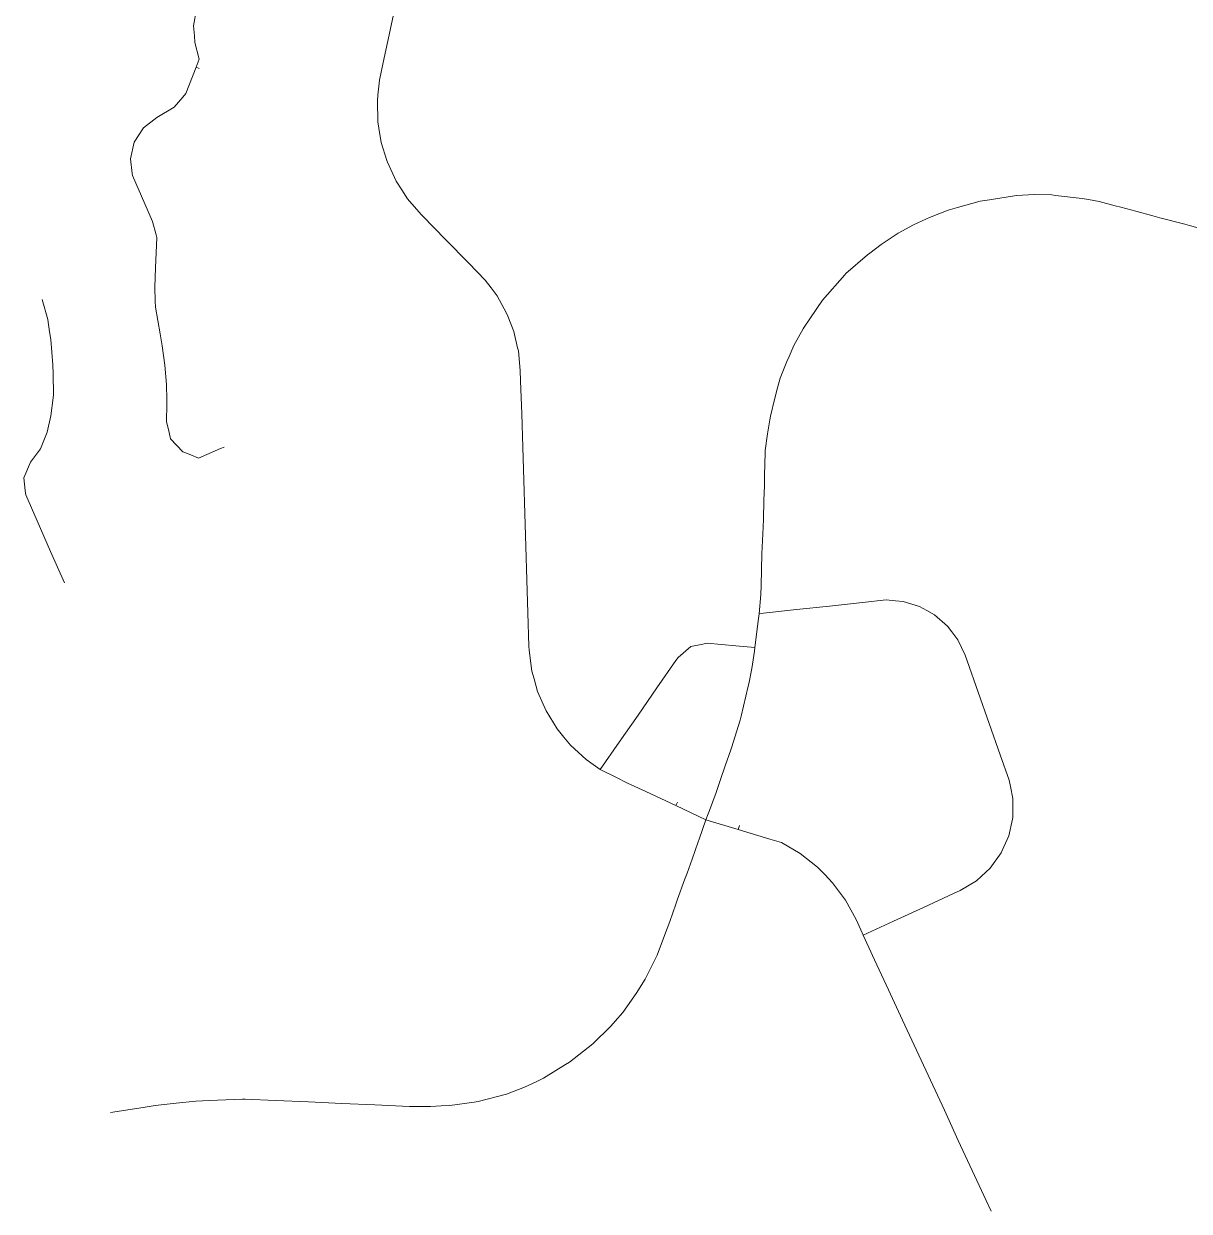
# Model space of a CAD drawing. Header units: inches. Extents: x 227942 to 231487, y 631728 to 634629.
# Drawn here: x 229893 to 230595, y 631728 to 632444 of the extents above; entities that cross this region are included whole.
import ezdxf

# ---------------------------------------------------------------- set-up
doc = ezdxf.new("R2010")
doc.units = ezdxf.units.IN
doc.header["$MEASUREMENT"] = 0

msp = doc.modelspace()

# ---------------------------------------------------------------- linework, layer by layer
at = {"color": 23, "lineweight": 0}
for points in [[(229998.61, 632455.76), (229996.99, 632452.48), (229995.12, 632442.51), (229995.67, 632436.4)], [(229995.67, 632436.4), (229995.12, 632442.51), (229996.99, 632452.48), (229998.61, 632455.76)], [(230113.73, 632439.94), (230116.9, 632454.96)], [(230116.9, 632454.96), (230113.73, 632439.94)], [(230109.6, 632420.37), (230113.73, 632439.94)], [(230113.73, 632439.94), (230109.6, 632420.37)], [(229995.67, 632436.4), (229996.03, 632432.4), (229998.66, 632422.37), (229996.75, 632417.52)], [(229995.67, 632436.4), (229995.67, 632436.4)], [(229995.67, 632436.4), (229995.67, 632436.4)], [(229996.75, 632417.52), (229998.66, 632422.37), (229996.03, 632432.4), (229995.67, 632436.4)], [(229995.67, 632436.4), (229995.67, 632436.4)], [(229995.67, 632436.4), (229995.67, 632436.4)], [(229996.75, 632417.52), (229990.57, 632401.82), (229988.67, 632399.56)], [(229988.67, 632399.56), (229990.57, 632401.82), (229996.75, 632417.52)], [(229996.75, 632417.52), (229998.54, 632416.82)], [(229996.75, 632417.52), (229998.54, 632416.82)], [(229998.54, 632416.82), (229996.75, 632417.52)], [(229998.54, 632416.82), (229996.75, 632417.52)], [(230106.37, 632400.66), (230107.36, 632409.73), (230109.6, 632420.37)], [(230109.6, 632420.37), (230107.36, 632409.73), (230106.37, 632400.66)], [(229988.67, 632399.56), (229983.55, 632393.49), (229973.01, 632387.22)], [(229973.01, 632387.22), (229983.55, 632393.49), (229988.67, 632399.56)], [(230106.98, 632380.76), (230106.34, 632384.66), (230105.99, 632397.23), (230106.37, 632400.66)], [(230106.37, 632400.66), (230105.99, 632397.23), (230106.34, 632384.66), (230106.98, 632380.76)], [(229973.01, 632387.22), (229964.94, 632380.96), (229959.43, 632372.35)], [(229959.43, 632372.35), (229964.94, 632380.96), (229973.01, 632387.22)], [(230111.75, 632361.4), (230108.39, 632372.25), (230106.98, 632380.76)], [(230106.98, 632380.76), (230108.39, 632372.25), (230111.75, 632361.4)], [(229959.43, 632372.35), (229957.14, 632362.39), (229958.17, 632353.56)], [(229958.17, 632353.56), (229957.14, 632362.39), (229959.43, 632372.35)], [(230111.75, 632361.4), (230111.75, 632361.4)], [(230120.79, 632343.64), (230117.43, 632348.84), (230112.11, 632360.24), (230111.75, 632361.4)], [(230111.75, 632361.4), (230111.75, 632361.4)], [(230111.75, 632361.4), (230112.11, 632360.24), (230117.43, 632348.84), (230120.79, 632343.64)], [(229958.17, 632353.56), (229958.32, 632352.23), (229965.83, 632335.17)], [(229965.83, 632335.17), (229958.32, 632352.23), (229958.17, 632353.56)], [(230120.79, 632343.64), (230120.79, 632343.64)], [(230133.16, 632328), (230132.44, 632328.74), (230124.25, 632338.28), (230120.79, 632343.64)], [(230120.79, 632343.64), (230120.79, 632343.64)], [(230120.79, 632343.64), (230124.25, 632338.28), (230132.44, 632328.74), (230133.16, 632328)], [(230455.72, 632333.03), (230469.44, 632336.79), (230475.12, 632337.7)], [(230475.12, 632337.7), (230469.44, 632336.79), (230455.72, 632333.03)], [(230475.12, 632337.7), (230491.38, 632340.32), (230494.9, 632340.5)], [(230494.9, 632340.5), (230491.38, 632340.32), (230475.12, 632337.7)], [(230494.9, 632340.5), (230502.21, 632340.87), (230512.58, 632340.59), (230514.87, 632340.33)], [(230514.87, 632340.33), (230512.58, 632340.59), (230502.21, 632340.87), (230494.9, 632340.5)], [(230514.87, 632340.33), (230530.8, 632338.51), (230534.7, 632337.78)], [(230534.7, 632337.78), (230530.8, 632338.51), (230514.87, 632340.33)], [(230534.7, 632337.78), (230541.06, 632336.58), (230550.79, 632334.01), (230554.14, 632333.12)], [(230554.14, 632333.12), (230550.79, 632334.01), (230541.06, 632336.58), (230534.7, 632337.78)], [(229965.83, 632335.17), (229970.48, 632324.62), (229972.61, 632316.46)], [(229972.61, 632316.46), (229970.48, 632324.62), (229965.83, 632335.17)], [(230436.98, 632326.18), (230438.76, 632327.02), (230450.08, 632331.48), (230455.72, 632333.03)], [(230455.72, 632333.03), (230450.08, 632331.48), (230438.76, 632327.02), (230436.98, 632326.18)], [(230554.14, 632333.12), (230563.2, 632330.72), (230573.45, 632327.94)], [(230573.45, 632327.94), (230563.2, 632330.72), (230554.14, 632333.12)], [(230133.16, 632328), (230133.16, 632328)], [(230147.14, 632313.7), (230133.16, 632328)], [(230133.16, 632328), (230133.16, 632328)], [(230133.16, 632328), (230147.14, 632313.7)], [(230420, 632317.43), (230429.17, 632322.48), (230436.98, 632326.18)], [(230436.98, 632326.18), (230429.17, 632322.48), (230420, 632317.43)], [(230573.45, 632327.94), (230577.78, 632326.76), (230592.8, 632322.86)], [(230592.8, 632322.86), (230577.78, 632326.76), (230573.45, 632327.94)], [(229972.61, 632316.46), (229973.03, 632314.87), (229972.31, 632296.55)], [(229972.31, 632296.55), (229973.03, 632314.87), (229972.61, 632316.46)], [(230402.84, 632305.54), (230409.63, 632310.66), (230420, 632317.43)], [(230420, 632317.43), (230409.63, 632310.66), (230402.84, 632305.54)], [(230592.8, 632322.86), (230595.66, 632322.11), (230612.1, 632317.61)], [(230612.1, 632317.61), (230595.66, 632322.11), (230592.8, 632322.86)], [(230147.14, 632313.7), (230147.14, 632313.7)], [(230161.12, 632299.4), (230147.14, 632313.7)], [(230147.14, 632313.7), (230147.14, 632313.7)], [(230147.14, 632313.7), (230161.12, 632299.4)], [(230387.76, 632292.44), (230388.47, 632293.25), (230401.54, 632304.55), (230402.84, 632305.54)], [(230402.84, 632305.54), (230401.54, 632304.55), (230388.47, 632293.25), (230387.76, 632292.44)], [(230402.84, 632305.54), (230402.84, 632305.54)], [(230402.84, 632305.54), (230402.84, 632305.54)], [(229972.31, 632296.55), (229971.85, 632284.87), (229972.12, 632276.57)], [(229972.12, 632276.57), (229971.85, 632284.87), (229972.31, 632296.55)], [(230174.51, 632284.6), (230171.02, 632289.27), (230161.12, 632299.4)], [(230161.12, 632299.4), (230171.02, 632289.27), (230174.51, 632284.6)], [(230374.26, 632277.07), (230387.76, 632292.44)], [(230387.76, 632292.44), (230374.26, 632277.07)], [(230184.65, 632267.46), (230183.92, 632269.33), (230178.15, 632279.74), (230174.51, 632284.6)], [(230174.51, 632284.6), (230178.15, 632279.74), (230183.92, 632269.33), (230184.65, 632267.46)], [(229903.96, 632277.58), (229907.26, 632265.49), (229908.45, 632258.12)], [(229908.45, 632258.12), (229907.26, 632265.49), (229903.96, 632277.58)], [(229972.12, 632276.57), (229972.24, 632272.82), (229975, 632256.82)], [(229975, 632256.82), (229972.24, 632272.82), (229972.12, 632276.57)], [(230363.35, 632260.86), (230374.26, 632277.07)], [(230374.26, 632277.07), (230363.35, 632260.86)], [(230184.65, 632267.46), (230184.65, 632267.46)], [(230190.57, 632248.42), (230188.23, 632258.23), (230184.65, 632267.46)], [(230184.65, 632267.46), (230184.65, 632267.46)], [(230184.65, 632267.46), (230188.23, 632258.23), (230190.57, 632248.42)], [(230354.25, 632243.08), (230357.16, 632249.8), (230362.68, 632259.87), (230363.35, 632260.86)], [(230363.35, 632260.86), (230362.68, 632259.87), (230357.16, 632249.8), (230354.25, 632243.08)], [(230363.35, 632260.86), (230363.35, 632260.86)], [(230363.35, 632260.86), (230363.35, 632260.86)], [(229908.45, 632258.12), (229909.2, 632253.42), (229910.27, 632238.22)], [(229910.27, 632238.22), (229909.2, 632253.42), (229908.45, 632258.12)], [(229975, 632256.82), (229976.26, 632249.53), (229977.95, 632237.91)], [(229977.95, 632237.91), (229976.26, 632249.53), (229975, 632256.82)], [(230192.37, 632228.54), (230192.17, 632234.81), (230191, 632246.65), (230190.57, 632248.42)], [(230190.57, 632248.42), (230191, 632246.65), (230192.17, 632234.81), (230192.37, 632228.54)], [(229910.27, 632238.22), (229910.65, 632232.78), (229910.7, 632220.05), (229910.47, 632218.26)], [(229910.47, 632218.26), (229910.7, 632220.05), (229910.65, 632232.78), (229910.27, 632238.22)], [(229977.95, 632237.91), (229978.88, 632226.19), (229979.01, 632217.09)], [(229979.01, 632217.09), (229978.88, 632226.19), (229977.95, 632237.91)], [(230347.29, 632224.37), (230348.85, 632230.05), (230352.94, 632240.06), (230354.25, 632243.08)], [(230354.25, 632243.08), (230352.94, 632240.06), (230348.85, 632230.05), (230347.29, 632224.37)], [(230354.25, 632243.08), (230354.25, 632243.08)], [(230354.25, 632243.08), (230354.25, 632243.08)], [(230193, 632208.55), (230192.37, 632228.54)], [(230192.37, 632228.54), (230193, 632208.55)], [(230342.58, 632204.94), (230342.99, 632207.29), (230345.55, 632218.04), (230347.29, 632224.37)], [(230347.29, 632224.37), (230345.55, 632218.04), (230342.99, 632207.29), (230342.58, 632204.94)], [(229910.47, 632218.26), (229909.13, 632207.41), (229906.98, 632197.64)], [(229906.98, 632197.64), (229909.13, 632207.41), (229910.47, 632218.26)], [(229979.01, 632217.09), (229979.04, 632214.44), (229978.85, 632203.96), (229980.46, 632197.35)], [(229980.46, 632197.35), (229978.85, 632203.96), (229979.04, 632214.44), (229979.01, 632217.09)], [(230193.62, 632188.56), (230193, 632208.55)], [(230193, 632208.55), (230193.62, 632188.56)], [(230339.81, 632185.15), (230339.84, 632186.53), (230341.13, 632196.55), (230342.58, 632204.94)], [(230342.58, 632204.94), (230341.13, 632196.55), (230339.84, 632186.53), (230339.81, 632185.15)], [(229906.98, 632197.64), (229902.84, 632187.57), (229898.01, 632181.04)], [(229898.01, 632181.04), (229902.84, 632187.57), (229906.98, 632197.64)], [(229980.46, 632197.35), (229981.38, 632193.57), (229988.7, 632185.77), (229993.49, 632183.81)], [(229993.49, 632183.81), (229988.7, 632185.77), (229981.38, 632193.57), (229980.46, 632197.35)], [(229993.49, 632183.81), (229998.08, 632181.94), (230011.54, 632187.61)], [(230011.54, 632187.61), (229998.08, 632181.94), (229993.49, 632183.81)], [(230011.54, 632187.61), (230013.73, 632188.53)], [(230013.73, 632188.53), (230011.54, 632187.61)], [(230011.54, 632187.61), (230011.54, 632187.61)], [(230011.54, 632187.61), (230011.54, 632187.61)], [(230011.54, 632187.61), (230011.54, 632187.61)], [(230011.54, 632187.61), (230011.54, 632187.61)], [(230194.25, 632168.57), (230193.62, 632188.56)], [(230193.62, 632188.56), (230194.25, 632168.57)], [(229898.01, 632181.04), (229896.86, 632179.5), (229892.83, 632170.03), (229893.73, 632162.48)], [(229893.73, 632162.48), (229892.83, 632170.03), (229896.86, 632179.5), (229898.01, 632181.04)], [(230339.29, 632165.16), (230339.48, 632171.69), (230339.81, 632185.15)], [(230339.81, 632185.15), (230339.48, 632171.69), (230339.29, 632165.16)], [(230194.25, 632168.57), (230194.25, 632168.57)], [(230194.88, 632148.58), (230194.25, 632168.57)], [(230194.25, 632168.57), (230194.25, 632168.57)], [(230194.25, 632168.57), (230194.88, 632148.58)], [(229893.73, 632162.48), (229894.04, 632159.82), (229900.97, 632144)], [(229893.73, 632162.48), (229893.73, 632162.48)], [(229893.73, 632162.48), (229893.73, 632162.48)], [(229900.97, 632144), (229894.04, 632159.82), (229893.73, 632162.48)], [(229893.73, 632162.48), (229893.73, 632162.48)], [(229893.73, 632162.48), (229893.73, 632162.48)], [(230338.72, 632145.16), (230339.04, 632156.64), (230339.29, 632165.16)], [(230339.29, 632165.16), (230339.04, 632156.64), (230338.72, 632145.16)], [(230195.51, 632128.59), (230194.88, 632148.58)], [(230194.88, 632148.58), (230195.51, 632128.59)], [(230337.87, 632124.26), (230338.58, 632140.31), (230338.72, 632145.16)], [(230338.72, 632145.16), (230338.58, 632140.31), (230337.87, 632124.26)], [(229900.97, 632144), (229908.99, 632125.68)], [(229908.99, 632125.68), (229900.97, 632144)], [(229908.99, 632125.68), (229917.33, 632106.63)], [(229917.33, 632106.63), (229908.99, 632125.68)], [(230196.13, 632108.6), (230195.51, 632128.59)], [(230195.51, 632128.59), (230196.13, 632108.6)], [(230337.3, 632105.19), (230337.87, 632124.26)], [(230337.87, 632124.26), (230337.3, 632105.19)], [(230196.13, 632108.6), (230196.13, 632108.6)], [(230196.76, 632088.61), (230196.13, 632108.6)], [(230196.13, 632108.6), (230196.13, 632108.6)], [(230196.13, 632108.6), (230196.76, 632088.61)], [(230336.12, 632088.09), (230337.14, 632099.71), (230337.3, 632105.19)], [(230337.3, 632105.19), (230337.14, 632099.71), (230336.12, 632088.09)], [(230398.5, 632094.86), (230378.62, 632092.71)], [(230378.62, 632092.71), (230398.5, 632094.86)], [(230418.37, 632095.89), (230412.83, 632096.42), (230398.5, 632094.86)], [(230398.5, 632094.86), (230412.83, 632096.42), (230418.37, 632095.89)], [(230437.22, 632089.97), (230432.89, 632092.39), (230423.06, 632095.44), (230418.37, 632095.89)], [(230418.37, 632095.89), (230423.06, 632095.44), (230432.89, 632092.39), (230437.22, 632089.97)], [(230196.76, 632088.61), (230196.76, 632088.61)], [(230197.39, 632068.62), (230196.76, 632088.61)], [(230196.76, 632088.61), (230196.76, 632088.61)], [(230196.76, 632088.61), (230197.39, 632068.62)], [(230335.77, 632085.26), (230336.12, 632088.09)], [(230336.12, 632088.09), (230335.77, 632085.26)], [(230338.85, 632088.39), (230336.12, 632088.09)], [(230336.12, 632088.09), (230338.85, 632088.39)], [(230358.73, 632090.55), (230338.85, 632088.39)], [(230338.85, 632088.39), (230358.73, 632090.55)], [(230378.62, 632092.71), (230358.73, 632090.55)], [(230358.73, 632090.55), (230378.62, 632092.71)], [(230452.27, 632077.17), (230449.64, 632080.64), (230441.87, 632087.38), (230437.22, 632089.97)], [(230437.22, 632089.97), (230441.87, 632087.38), (230449.64, 632080.64), (230452.27, 632077.17)], [(230333.66, 632067.8), (230335.77, 632085.26)], [(230335.77, 632085.26), (230333.66, 632067.8)], [(230461.51, 632059.6), (230460.26, 632063.15), (230455.86, 632072.44), (230452.27, 632077.17)], [(230452.27, 632077.17), (230455.86, 632072.44), (230460.26, 632063.15), (230461.51, 632059.6)], [(230200.47, 632048.93), (230199.18, 632053.52), (230197.46, 632066.17), (230197.39, 632068.62)], [(230197.39, 632068.62), (230197.46, 632066.17), (230199.18, 632053.52), (230200.47, 632048.93)], [(230285.96, 632059.88), (230287.27, 632061.77), (230294.91, 632068.33), (230302.23, 632069.81)], [(230302.23, 632069.81), (230294.91, 632068.33), (230287.27, 632061.77), (230285.96, 632059.88)], [(230302.23, 632069.81), (230304.78, 632070.33), (230322.06, 632068.81)], [(230322.06, 632068.81), (230304.78, 632070.33), (230302.23, 632069.81)], [(230322.06, 632068.81), (230333.66, 632067.8)], [(230333.66, 632067.8), (230322.06, 632068.81)], [(230329.85, 632045.74), (230331.69, 632055.01), (230333.3, 632065.43)], [(230333.3, 632065.43), (230331.69, 632055.01), (230329.85, 632045.74)], [(230333.3, 632065.43), (230333.66, 632067.8)], [(230333.66, 632067.8), (230333.3, 632065.43)], [(230274.55, 632043.46), (230285.96, 632059.88)], [(230285.96, 632059.88), (230274.55, 632043.46)], [(230461.51, 632059.6), (230461.51, 632059.6)], [(230468.16, 632040.74), (230461.51, 632059.6)], [(230461.51, 632059.6), (230461.51, 632059.6)], [(230461.51, 632059.6), (230468.16, 632040.74)], [(230207.73, 632029.54), (230202.63, 632041.23), (230200.47, 632048.93)], [(230200.47, 632048.93), (230202.63, 632041.23), (230207.73, 632029.54)], [(230325.34, 632026.25), (230329.6, 632044.5), (230329.85, 632045.74)], [(230329.85, 632045.74), (230329.6, 632044.5), (230325.34, 632026.25)], [(230263.14, 632027.03), (230274.55, 632043.46)], [(230274.55, 632043.46), (230263.14, 632027.03)], [(230474.81, 632021.88), (230468.16, 632040.74)], [(230468.16, 632040.74), (230474.81, 632021.88)], [(230218.51, 632013.68), (230214.41, 632018.66), (230207.73, 632029.54)], [(230207.73, 632029.54), (230214.41, 632018.66), (230218.51, 632013.68)], [(230251.73, 632010.61), (230263.14, 632027.03)], [(230263.14, 632027.03), (230251.73, 632010.61)], [(230263.14, 632027.03), (230263.14, 632027.03)], [(230263.14, 632027.03), (230263.14, 632027.03)], [(230319.42, 632007.16), (230324.79, 632023.93), (230325.34, 632026.25)], [(230325.34, 632026.25), (230324.79, 632023.93), (230319.42, 632007.16)], [(230474.81, 632021.88), (230474.81, 632021.88)], [(230481.45, 632003.02), (230474.81, 632021.88)], [(230474.81, 632021.88), (230474.81, 632021.88)], [(230474.81, 632021.88), (230481.45, 632003.02)], [(230231.91, 632000.17), (230222.52, 632008.81), (230218.51, 632013.68)], [(230218.51, 632013.68), (230222.52, 632008.81), (230231.91, 632000.17)], [(230240.32, 631994.18), (230251.73, 632010.61)], [(230251.73, 632010.61), (230240.32, 631994.18)], [(230312.91, 631988.24), (230315.74, 631996.36), (230319.05, 632006.01), (230319.42, 632007.16)], [(230319.42, 632007.16), (230319.05, 632006.01), (230315.74, 631996.36), (230312.91, 631988.24)], [(230319.42, 632007.16), (230319.42, 632007.16)], [(230319.42, 632007.16), (230319.42, 632007.16)], [(230487.59, 631984.02), (230486.82, 631987.79), (230481.45, 632003.02)], [(230481.45, 632003.02), (230486.82, 631987.79), (230487.59, 631984.02)], [(230240.32, 631994.18), (230231.91, 632000.17)], [(230231.91, 632000.17), (230240.32, 631994.18)], [(230249.78, 631989.46), (230240.32, 631994.18)], [(230240.32, 631994.18), (230249.78, 631989.46)], [(230267.77, 631980.84), (230256.76, 631985.98), (230249.78, 631989.46)], [(230249.78, 631989.46), (230256.76, 631985.98), (230267.77, 631980.84)], [(230306.14, 631969.43), (230310.17, 631980.39), (230312.91, 631988.24)], [(230312.91, 631988.24), (230310.17, 631980.39), (230306.14, 631969.43)], [(230267.77, 631980.84), (230267.77, 631980.84)], [(230285.84, 631972.4), (230267.77, 631980.84)], [(230267.77, 631980.84), (230267.77, 631980.84)], [(230267.77, 631980.84), (230285.84, 631972.4)], [(230488.81, 631964.23), (230489.04, 631965.33), (230489.09, 631976.68), (230487.59, 631984.02)], [(230487.59, 631984.02), (230489.09, 631976.68), (230489.04, 631965.33), (230488.81, 631964.23)], [(230285.84, 631972.4), (230286.85, 631974.56)], [(230286.85, 631974.56), (230285.84, 631972.4)], [(230304.1, 631963.88), (230285.84, 631972.4)], [(230285.84, 631972.4), (230304.1, 631963.88)], [(230304.1, 631963.88), (230305.43, 631967.5)], [(230305.43, 631967.5), (230304.1, 631963.88)], [(230305.43, 631967.5), (230306.14, 631969.43)], [(230306.14, 631969.43), (230305.43, 631967.5)], [(230305.43, 631967.5), (230305.43, 631967.5)], [(230305.43, 631967.5), (230305.43, 631967.5)], [(230299.42, 631950.59), (230300, 631952.28), (230304.1, 631963.88)], [(230304.1, 631963.88), (230300, 631952.28), (230299.42, 631950.59)], [(230323.54, 631958.03), (230304.1, 631963.88)], [(230304.1, 631963.88), (230323.54, 631958.03)], [(230323.54, 631958.03), (230324.24, 631960.35)], [(230324.24, 631960.35), (230323.54, 631958.03)], [(230342.65, 631952.28), (230323.54, 631958.03)], [(230323.54, 631958.03), (230342.65, 631952.28)], [(230482.72, 631945.32), (230486.67, 631954.24), (230488.81, 631964.23)], [(230488.81, 631964.23), (230486.67, 631954.24), (230482.72, 631945.32)], [(230488.81, 631964.23), (230488.81, 631964.23)], [(230488.81, 631964.23), (230488.81, 631964.23)], [(230360.96, 631943.52), (230349.62, 631950.18), (230342.65, 631952.28)], [(230342.65, 631952.28), (230349.62, 631950.18), (230360.96, 631943.52)], [(230292.67, 631931.76), (230295.8, 631940.04), (230299.42, 631950.59)], [(230299.42, 631950.59), (230295.8, 631940.04), (230292.67, 631931.76)], [(230470.27, 631929.91), (230475.45, 631934.66), (230482.07, 631943.87), (230482.72, 631945.32)], [(230482.72, 631945.32), (230482.07, 631943.87), (230475.45, 631934.66), (230470.27, 631929.91)], [(230375.7, 631930.86), (230371.31, 631935.39), (230360.96, 631943.52)], [(230360.96, 631943.52), (230371.31, 631935.39), (230375.7, 631930.86)], [(230285.86, 631912.96), (230286.88, 631915.94), (230291.13, 631927.68), (230292.67, 631931.76)], [(230292.67, 631931.76), (230291.13, 631927.68), (230286.88, 631915.94), (230285.86, 631912.96)], [(230375.7, 631930.86), (230375.7, 631930.86)], [(230388.28, 631915.36), (230380.47, 631925.95), (230375.7, 631930.86)], [(230375.7, 631930.86), (230375.7, 631930.86)], [(230375.7, 631930.86), (230380.47, 631925.95), (230388.28, 631915.36)], [(230453.41, 631919.42), (230457.33, 631921.22), (230467.09, 631927.01), (230470.27, 631929.91)], [(230470.27, 631929.91), (230467.09, 631927.01), (230457.33, 631921.22), (230453.41, 631919.42)], [(230397.41, 631897.61), (230394.59, 631903.82), (230388.28, 631915.36)], [(230388.28, 631915.36), (230394.59, 631903.82), (230397.41, 631897.61)], [(230435.24, 631911.04), (230453.41, 631919.42)], [(230453.41, 631919.42), (230435.24, 631911.04)], [(230279.15, 631894.12), (230282.25, 631902.47), (230285.86, 631912.96)], [(230285.86, 631912.96), (230282.25, 631902.47), (230279.15, 631894.12)], [(230417.08, 631902.67), (230435.24, 631911.04)], [(230435.24, 631911.04), (230417.08, 631902.67)], [(230398.92, 631894.3), (230417.08, 631902.67)], [(230417.08, 631902.67), (230398.92, 631894.3)], [(230271.41, 631875.73), (230274.75, 631882.24), (230279.15, 631894.12)], [(230279.15, 631894.12), (230274.75, 631882.24), (230271.41, 631875.73)], [(230398.92, 631894.3), (230397.41, 631897.61)], [(230397.41, 631897.61), (230398.92, 631894.3)], [(230405.79, 631879.45), (230398.92, 631894.3)], [(230398.92, 631894.3), (230405.79, 631879.45)], [(230405.79, 631879.45), (230405.79, 631879.45)], [(230414.2, 631861.3), (230405.79, 631879.45)], [(230405.79, 631879.45), (230405.79, 631879.45)], [(230405.79, 631879.45), (230414.2, 631861.3)], [(230261.97, 631859.22), (230267.36, 631867.79), (230271.41, 631875.73)], [(230271.41, 631875.73), (230267.36, 631867.79), (230261.97, 631859.22)], [(230249.45, 631842.45), (230253.93, 631847.63), (230261.97, 631859.22)], [(230261.97, 631859.22), (230253.93, 631847.63), (230249.45, 631842.45)], [(230422.61, 631843.15), (230414.2, 631861.3)], [(230414.2, 631861.3), (230422.61, 631843.15)], [(230235.99, 631828.79), (230246.83, 631839.43), (230249.45, 631842.45)], [(230249.45, 631842.45), (230246.83, 631839.43), (230235.99, 631828.79)], [(230431.01, 631825.01), (230422.61, 631843.15)], [(230422.61, 631843.15), (230431.01, 631825.01)], [(230219.38, 631816.3), (230221.82, 631817.83), (230235.99, 631828.79)], [(230235.99, 631828.79), (230221.82, 631817.83), (230219.38, 631816.3)], [(230431.01, 631825.01), (230431.01, 631825.01)], [(230439.42, 631806.86), (230431.01, 631825.01)], [(230431.01, 631825.01), (230431.01, 631825.01)], [(230431.01, 631825.01), (230439.42, 631806.86)], [(230202.19, 631806.13), (230206.23, 631808.05), (230219.38, 631816.3)], [(230219.38, 631816.3), (230206.23, 631808.05), (230202.19, 631806.13)], [(230219.38, 631816.3), (230219.38, 631816.3)], [(230219.38, 631816.3), (230219.38, 631816.3)], [(230183.84, 631798.47), (230194.74, 631802.58), (230202.19, 631806.13)], [(230202.19, 631806.13), (230194.74, 631802.58), (230183.84, 631798.47)], [(230202.19, 631806.13), (230202.19, 631806.13)], [(230202.19, 631806.13), (230202.19, 631806.13)], [(230439.42, 631806.86), (230439.42, 631806.86)], [(230447.82, 631788.71), (230439.42, 631806.86)], [(230439.42, 631806.86), (230439.42, 631806.86)], [(230439.42, 631806.86), (230447.82, 631788.71)], [(229984.7, 631793.04), (229996.49, 631794.31), (230004.62, 631794.62)], [(230004.62, 631794.62), (229996.49, 631794.31), (229984.7, 631793.04)], [(230004.62, 631794.62), (230024.61, 631795.38)], [(230024.61, 631795.38), (230004.62, 631794.62)], [(230024.61, 631795.38), (230026.3, 631795.45), (230044.59, 631794.64)], [(230044.59, 631794.64), (230026.3, 631795.45), (230024.61, 631795.38)], [(230044.59, 631794.64), (230064.57, 631793.75)], [(230044.59, 631794.64), (230044.59, 631794.64)], [(230064.57, 631793.75), (230044.59, 631794.64)], [(230044.59, 631794.64), (230044.59, 631794.64)], [(230064.57, 631793.75), (230084.55, 631792.87)], [(230064.57, 631793.75), (230064.57, 631793.75)], [(230084.55, 631792.87), (230064.57, 631793.75)], [(230064.57, 631793.75), (230064.57, 631793.75)], [(230144.5, 631791.33), (230149.64, 631791.59), (230164.36, 631793.61)], [(230164.36, 631793.61), (230149.64, 631791.59), (230144.5, 631791.33)], [(230164.36, 631793.61), (230166.72, 631793.93), (230183.84, 631798.47)], [(230183.84, 631798.47), (230166.72, 631793.93), (230164.36, 631793.61)], [(229945.12, 631787.3), (229964.87, 631790.5)], [(229964.87, 631790.5), (229945.12, 631787.3)], [(229964.87, 631790.5), (229972.14, 631791.68), (229984.7, 631793.04)], [(229984.7, 631793.04), (229972.14, 631791.68), (229964.87, 631790.5)], [(230084.55, 631792.87), (230104.53, 631791.98)], [(230084.55, 631792.87), (230084.55, 631792.87)], [(230104.53, 631791.98), (230084.55, 631792.87)], [(230084.55, 631792.87), (230084.55, 631792.87)], [(230104.53, 631791.98), (230125.34, 631791.06)], [(230125.34, 631791.06), (230104.53, 631791.98)], [(230125.34, 631791.06), (230138.08, 631791.01), (230144.5, 631791.33)], [(230144.5, 631791.33), (230138.08, 631791.01), (230125.34, 631791.06)], [(230447.82, 631788.71), (230447.82, 631788.71)], [(230456.23, 631770.56), (230447.82, 631788.71)], [(230447.82, 631788.71), (230447.82, 631788.71)], [(230447.82, 631788.71), (230456.23, 631770.56)], [(230464.63, 631752.42), (230456.23, 631770.56)], [(230456.23, 631770.56), (230464.63, 631752.42)], [(230473.04, 631734.27), (230464.63, 631752.42)], [(230464.63, 631752.42), (230473.04, 631734.27)], [(230476.01, 631727.86), (230473.04, 631734.27)], [(230473.04, 631734.27), (230476.01, 631727.86)]]:
    msp.add_lwpolyline(points, dxfattribs=at)

doc.saveas('drawing.dxf')
